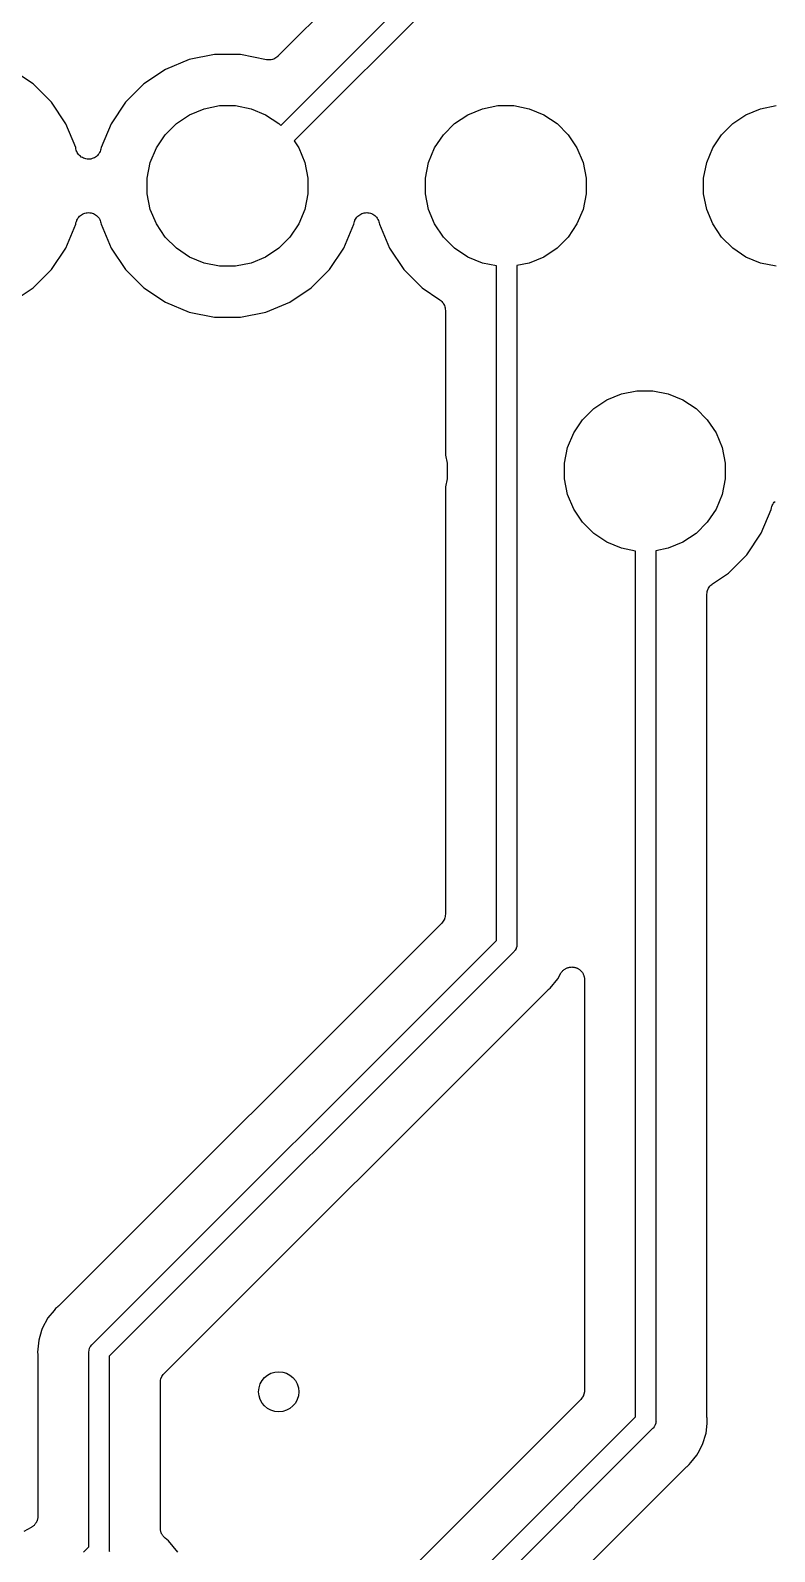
# Model space of a CAD drawing. Extents: x 1.79 to 9.66, y -5.89 to -1.5.
# Drawn here: x 2.963 to 3.255, y -2.434 to -1.837 of the extents above; entities that cross this region are included whole.
import ezdxf

# ---------------------------------------------------------------- set-up
doc = ezdxf.new("R2010")
doc.units = 0
doc.header["$MEASUREMENT"] = 0
doc.layers.add('BLACK', color=7, linetype='CONTINUOUS')

msp = doc.modelspace()

# ---------------------------------------------------------------- linework, layer by layer
at = {"layer": 'BLACK', "linetype": 'CONTINUOUS'}
for p, q in [((3.0612, -1.87433), (3.19822, -1.73731)), ((3.20284, -1.744), (3.06645, -1.88039)), ((3.15704, -1.75021), (3.06007, -1.84718)), ((3.02533, -1.84851), (3.01596, -1.8524)), ((3.03528, -1.84654), (3.02533, -1.84851)), ((3.04543, -1.84654), (3.03528, -1.84654)), ((3.05556, -1.84855), (3.04543, -1.84654)), ((3.05602, -1.8486), (3.05556, -1.84855)), ((3.05648, -1.84865), (3.05602, -1.8486)), ((3.0565, -1.84864), (3.05648, -1.84865)), ((3.05653, -1.84865), (3.0565, -1.84864)), ((3.05699, -1.8486), (3.05653, -1.84865)), ((3.05745, -1.84856), (3.05699, -1.8486)), ((3.05748, -1.84855), (3.05745, -1.84856)), ((3.0575, -1.84855), (3.05748, -1.84855)), ((3.05795, -1.84842), (3.0575, -1.84855)), ((3.05839, -1.84829), (3.05795, -1.84842)), ((3.05841, -1.84828), (3.05839, -1.84829)), ((3.05843, -1.84827), (3.05841, -1.84828)), ((3.05885, -1.84805), (3.05843, -1.84827)), ((3.05926, -1.84784), (3.05885, -1.84805)), ((3.05927, -1.84783), (3.05926, -1.84784)), ((3.0593, -1.84781), (3.05927, -1.84783)), ((3.05966, -1.84752), (3.0593, -1.84781)), ((3.06002, -1.84723), (3.05966, -1.84752)), ((3.06005, -1.8472), (3.06002, -1.84723)), ((3.06007, -1.84718), (3.06005, -1.8472)), ((3.06005, -1.8472), (3.06005, -1.8472)), ((3.06005, -1.8472), (3.06005, -1.8472)), ((2.96413, -1.85803), (2.95569, -1.8524)), ((3.01596, -1.8524), (3.00753, -1.85803)), ((2.9713, -1.8652), (2.96413, -1.85803)), ((3.00753, -1.85803), (3.00035, -1.8652)), ((2.97693, -1.87364), (2.9713, -1.8652)), ((3.00035, -1.8652), (2.99472, -1.87364)), ((3.03117, -1.86775), (3.03725, -1.86654)), ((3.03725, -1.86654), (3.04346, -1.86654)), ((3.04346, -1.86654), (3.04954, -1.86775)), ((3.14022, -1.86775), (3.14631, -1.86654)), ((3.14631, -1.86654), (3.15251, -1.86654)), ((3.15251, -1.86654), (3.1586, -1.86775)), ((3.24928, -1.86775), (3.25536, -1.86654)), ((3.02028, -1.87357), (3.02544, -1.87012)), ((3.02544, -1.87012), (3.03117, -1.86775)), ((3.04954, -1.86775), (3.05527, -1.87012)), ((3.05527, -1.87012), (3.06043, -1.87357)), ((3.12933, -1.87357), (3.13449, -1.87012)), ((3.13449, -1.87012), (3.14022, -1.86775)), ((3.1586, -1.86775), (3.16433, -1.87012)), ((3.16433, -1.87012), (3.16949, -1.87357)), ((3.23839, -1.87357), (3.24355, -1.87012)), ((3.24355, -1.87012), (3.24928, -1.86775)), ((2.98082, -1.88301), (2.97693, -1.87364)), ((2.99472, -1.87364), (2.99084, -1.88301)), ((3.01244, -1.88311), (3.01589, -1.87795)), ((3.01589, -1.87795), (3.02028, -1.87357)), ((3.06043, -1.87357), (3.0612, -1.87433)), ((3.1215, -1.88311), (3.12494, -1.87795)), ((3.12494, -1.87795), (3.12933, -1.87357)), ((3.16949, -1.87357), (3.17387, -1.87795)), ((3.17387, -1.87795), (3.17732, -1.88311)), ((3.23055, -1.88311), (3.234, -1.87795)), ((3.234, -1.87795), (3.23839, -1.87357)), ((2.98092, -1.88355), (2.98082, -1.88301)), ((2.98106, -1.884), (2.98092, -1.88355)), ((2.9812, -1.88447), (2.98106, -1.884)), ((2.9812, -1.88448), (2.9812, -1.88447)), ((2.98121, -1.88448), (2.9812, -1.88448)), ((2.98143, -1.8849), (2.98121, -1.88448)), ((2.98166, -1.88533), (2.98143, -1.8849)), ((2.99042, -1.88454), (2.9902, -1.88495)), ((2.99057, -1.88408), (2.99042, -1.88454)), ((2.99042, -1.88454), (2.99042, -1.88454)), ((2.99042, -1.88454), (2.99042, -1.88454)), ((2.99072, -1.88361), (2.99057, -1.88408)), ((2.99073, -1.88355), (2.99072, -1.88361)), ((2.99072, -1.88361), (2.99072, -1.88361)), ((2.99072, -1.88361), (2.99072, -1.88361)), ((2.99072, -1.88361), (2.99072, -1.88361)), ((2.99084, -1.88301), (2.99073, -1.88355)), ((3.01007, -1.88884), (3.01244, -1.88311)), ((3.06645, -1.88039), (3.06827, -1.88311)), ((3.06827, -1.88311), (3.07064, -1.88884)), ((3.11912, -1.88884), (3.1215, -1.88311)), ((3.17732, -1.88311), (3.1797, -1.88884)), ((3.22818, -1.88884), (3.23055, -1.88311)), ((2.98166, -1.88534), (2.98166, -1.88533)), ((2.98197, -1.88572), (2.98166, -1.88534)), ((2.98166, -1.88534), (2.98166, -1.88534)), ((2.98228, -1.88609), (2.98197, -1.88572)), ((2.98228, -1.8861), (2.98228, -1.88609)), ((2.98228, -1.88609), (2.98228, -1.88609)), ((2.98264, -1.88639), (2.98228, -1.8861)), ((2.98303, -1.88671), (2.98264, -1.88639)), ((2.98303, -1.88672), (2.98303, -1.88671)), ((2.98345, -1.88694), (2.98303, -1.88672)), ((2.98303, -1.88672), (2.98303, -1.88672)), ((2.98389, -1.88718), (2.98345, -1.88694)), ((2.98436, -1.88732), (2.98389, -1.88718)), ((2.98389, -1.88718), (2.98389, -1.88718)), ((2.98389, -1.88718), (2.98389, -1.88718)), ((2.98482, -1.88747), (2.98436, -1.88732)), ((2.98483, -1.88747), (2.98482, -1.88747)), ((2.98482, -1.88747), (2.98482, -1.88747)), ((2.98531, -1.88752), (2.98483, -1.88747)), ((2.98579, -1.88757), (2.98531, -1.88752)), ((2.9858, -1.88757), (2.98579, -1.88757)), ((2.98579, -1.88757), (2.98579, -1.88757)), ((2.98629, -1.88753), (2.9858, -1.88757)), ((2.98676, -1.88748), (2.98629, -1.88753)), ((2.98677, -1.88748), (2.98676, -1.88748)), ((2.98676, -1.88748), (2.98676, -1.88748)), ((2.98723, -1.88734), (2.98677, -1.88748)), ((2.9877, -1.88721), (2.98723, -1.88734)), ((2.98813, -1.88698), (2.9877, -1.88721)), ((2.9877, -1.88721), (2.9877, -1.88721)), ((2.9877, -1.88721), (2.9877, -1.88721)), ((2.98856, -1.88676), (2.98813, -1.88698)), ((2.98857, -1.88675), (2.98856, -1.88675)), ((2.98856, -1.88675), (2.98856, -1.88676)), ((2.98896, -1.88644), (2.98857, -1.88675)), ((2.98932, -1.88615), (2.98896, -1.88644)), ((2.98933, -1.88614), (2.98932, -1.88614)), ((2.98932, -1.88614), (2.98932, -1.88615)), ((2.98964, -1.88576), (2.98933, -1.88614)), ((2.98995, -1.8854), (2.98964, -1.88576)), ((2.9902, -1.88495), (2.98995, -1.88539)), ((2.98995, -1.88539), (2.98995, -1.8854)), ((2.98995, -1.8854), (2.98995, -1.8854)), ((3.00886, -1.89493), (3.01007, -1.88884)), ((3.07064, -1.88884), (3.07185, -1.89493)), ((3.11791, -1.89493), (3.11912, -1.88884)), ((3.1797, -1.88884), (3.18091, -1.89493)), ((3.22697, -1.89493), (3.22818, -1.88884)), ((3.00886, -1.90113), (3.00886, -1.89493)), ((3.07185, -1.89493), (3.07185, -1.90113)), ((3.11791, -1.90113), (3.11791, -1.89493)), ((3.18091, -1.89493), (3.18091, -1.90113)), ((3.22697, -1.90113), (3.22697, -1.89493)), ((3.01007, -1.90722), (3.00886, -1.90113)), ((3.07185, -1.90113), (3.07064, -1.90722)), ((3.11912, -1.90722), (3.11791, -1.90113)), ((3.18091, -1.90113), (3.1797, -1.90722)), ((3.22818, -1.90722), (3.22697, -1.90113)), ((2.98396, -1.90885), (2.98442, -1.90872)), ((2.98442, -1.90872), (2.98489, -1.90858)), ((2.98489, -1.90858), (2.98536, -1.90854)), ((2.98489, -1.90858), (2.98489, -1.90858)), ((2.98489, -1.90858), (2.98489, -1.90858)), ((2.98536, -1.90854), (2.98586, -1.90849)), ((2.98586, -1.90849), (2.98586, -1.90849)), ((2.98586, -1.90849), (2.98587, -1.90849)), ((2.98587, -1.90849), (2.98634, -1.90854)), ((2.98634, -1.90854), (2.98683, -1.90859)), ((2.98683, -1.90859), (2.98683, -1.90859)), ((2.98683, -1.90859), (2.98684, -1.9086)), ((2.98684, -1.9086), (2.9873, -1.90874)), ((2.9873, -1.90874), (2.98776, -1.90888)), ((3.01244, -1.91295), (3.01007, -1.90722)), ((3.07064, -1.90722), (3.06827, -1.91295)), ((3.09301, -1.90885), (3.09348, -1.90872)), ((3.09348, -1.90872), (3.09394, -1.90858)), ((3.09394, -1.90858), (3.09395, -1.90858)), ((3.09395, -1.90858), (3.09442, -1.90854)), ((3.09395, -1.90858), (3.09395, -1.90858)), ((3.09442, -1.90854), (3.09491, -1.90849)), ((3.09491, -1.90849), (3.09492, -1.90849)), ((3.09492, -1.90849), (3.09492, -1.90849)), ((3.09492, -1.90849), (3.0954, -1.90854)), ((3.0954, -1.90854), (3.09588, -1.90859)), ((3.09588, -1.90859), (3.09589, -1.90859)), ((3.09589, -1.90859), (3.09589, -1.9086)), ((3.09589, -1.9086), (3.09635, -1.90874)), ((3.09635, -1.90874), (3.09682, -1.90888)), ((3.1215, -1.91295), (3.11912, -1.90722)), ((3.1797, -1.90722), (3.17732, -1.91295)), ((3.23055, -1.91295), (3.22818, -1.90722)), ((2.97693, -1.92242), (2.98082, -1.91305)), ((2.98082, -1.91305), (2.98092, -1.91252)), ((2.98092, -1.91252), (2.98094, -1.91246)), ((2.98094, -1.91245), (2.98108, -1.91199)), ((2.98094, -1.91246), (2.98094, -1.91245)), ((2.98094, -1.91246), (2.98094, -1.91246)), ((2.98094, -1.91246), (2.98094, -1.91246)), ((2.98108, -1.91199), (2.98123, -1.91153)), ((2.98123, -1.91152), (2.98147, -1.9111)), ((2.98123, -1.91153), (2.98123, -1.91152)), ((2.98123, -1.91152), (2.98123, -1.91152)), ((2.98147, -1.9111), (2.9817, -1.91067)), ((2.9817, -1.91066), (2.98201, -1.9103)), ((2.9817, -1.91067), (2.9817, -1.91066)), ((2.9817, -1.91067), (2.9817, -1.91067)), ((2.98201, -1.9103), (2.98233, -1.90992)), ((2.98233, -1.90992), (2.9827, -1.90962)), ((2.98233, -1.90992), (2.98233, -1.90992)), ((2.98233, -1.90992), (2.98233, -1.90992)), ((2.9827, -1.90962), (2.98309, -1.90931)), ((2.98309, -1.90931), (2.98353, -1.90908)), ((2.98309, -1.90931), (2.98309, -1.90931)), ((2.98309, -1.90931), (2.98309, -1.90931)), ((2.98353, -1.90908), (2.98395, -1.90886)), ((2.98395, -1.90886), (2.98396, -1.90885)), ((2.98395, -1.90886), (2.98395, -1.90886)), ((2.98776, -1.90888), (2.98776, -1.90888)), ((2.98776, -1.90888), (2.98777, -1.90888)), ((2.98777, -1.90888), (2.9882, -1.90912)), ((2.9882, -1.90912), (2.98862, -1.90934)), ((2.98862, -1.90934), (2.98862, -1.90935)), ((2.98862, -1.90935), (2.98863, -1.90935)), ((2.98863, -1.90935), (2.98901, -1.90967)), ((2.98901, -1.90967), (2.98937, -1.90997)), ((2.98937, -1.90997), (2.98937, -1.90997)), ((2.98937, -1.90997), (2.98938, -1.90997)), ((2.98938, -1.90997), (2.98968, -1.91034)), ((2.98968, -1.91034), (2.98999, -1.91072)), ((2.98999, -1.91072), (2.98999, -1.91073)), ((2.98999, -1.91073), (2.98999, -1.91073)), ((2.98999, -1.91073), (2.99022, -1.91116)), ((2.99022, -1.91116), (2.99045, -1.91158)), ((2.99045, -1.91158), (2.99045, -1.91159)), ((2.99045, -1.91159), (2.99045, -1.91159)), ((2.99045, -1.91159), (2.99059, -1.91206)), ((2.99059, -1.91206), (2.99073, -1.91252)), ((2.99073, -1.91252), (2.99084, -1.91305)), ((2.99084, -1.91305), (2.99472, -1.92242)), ((3.01589, -1.91811), (3.01244, -1.91295)), ((3.06827, -1.91295), (3.06482, -1.91811)), ((3.08599, -1.92242), (3.08987, -1.91305)), ((3.08987, -1.91305), (3.08998, -1.91252)), ((3.08998, -1.91252), (3.08999, -1.91246)), ((3.08999, -1.91245), (3.09014, -1.91199)), ((3.08999, -1.91246), (3.08999, -1.91245)), ((3.08999, -1.91246), (3.08999, -1.91246)), ((3.08999, -1.91246), (3.08999, -1.91246)), ((3.09014, -1.91199), (3.09028, -1.91153)), ((3.09028, -1.91153), (3.09029, -1.91152)), ((3.09029, -1.91152), (3.09052, -1.9111)), ((3.09029, -1.91152), (3.09029, -1.91152)), ((3.09052, -1.9111), (3.09075, -1.91067)), ((3.09075, -1.91067), (3.09076, -1.91067)), ((3.09076, -1.91066), (3.09107, -1.9103)), ((3.09076, -1.91067), (3.09076, -1.91066)), ((3.09107, -1.9103), (3.09138, -1.90992)), ((3.09138, -1.90992), (3.09138, -1.90992)), ((3.09138, -1.90992), (3.09139, -1.90992)), ((3.09139, -1.90992), (3.09176, -1.90962)), ((3.09176, -1.90962), (3.09214, -1.90931)), ((3.09214, -1.90931), (3.09214, -1.90931)), ((3.09214, -1.90931), (3.09215, -1.90931)), ((3.09215, -1.90931), (3.09258, -1.90908)), ((3.09258, -1.90908), (3.093, -1.90886)), ((3.093, -1.90886), (3.09301, -1.90886)), ((3.09301, -1.90886), (3.09301, -1.90885)), ((3.09682, -1.90888), (3.09682, -1.90888)), ((3.09682, -1.90888), (3.09682, -1.90888)), ((3.09682, -1.90888), (3.09726, -1.90912)), ((3.09726, -1.90912), (3.09767, -1.90934)), ((3.09767, -1.90934), (3.09768, -1.90935)), ((3.09768, -1.90935), (3.09768, -1.90935)), ((3.09768, -1.90935), (3.09807, -1.90967)), ((3.09807, -1.90967), (3.09843, -1.90997)), ((3.09843, -1.90997), (3.09843, -1.90997)), ((3.09843, -1.90997), (3.09843, -1.90997)), ((3.09843, -1.90997), (3.09873, -1.91034)), ((3.09873, -1.91034), (3.09904, -1.91072)), ((3.09904, -1.91072), (3.09905, -1.91073)), ((3.09905, -1.91073), (3.09905, -1.91073)), ((3.09905, -1.91073), (3.09928, -1.91116)), ((3.09928, -1.91116), (3.0995, -1.91158)), ((3.0995, -1.91158), (3.0995, -1.91159)), ((3.0995, -1.91159), (3.09951, -1.91159)), ((3.09951, -1.91159), (3.09965, -1.91206)), ((3.09965, -1.91206), (3.09979, -1.91252)), ((3.09979, -1.91252), (3.09989, -1.91305)), ((3.09989, -1.91305), (3.10377, -1.92242)), ((3.12494, -1.91811), (3.1215, -1.91295)), ((3.17732, -1.91295), (3.17387, -1.91811)), ((3.234, -1.91811), (3.23055, -1.91295)), ((3.02028, -1.9225), (3.01589, -1.91811)), ((3.06482, -1.91811), (3.06043, -1.9225)), ((3.12933, -1.9225), (3.12494, -1.91811)), ((3.17387, -1.91811), (3.16949, -1.9225)), ((3.23839, -1.9225), (3.234, -1.91811)), ((2.9713, -1.93086), (2.97693, -1.92242)), ((2.99472, -1.92242), (3.00035, -1.93086)), ((3.02544, -1.92594), (3.02028, -1.9225)), ((3.03117, -1.92832), (3.02544, -1.92594)), ((3.05527, -1.92594), (3.04954, -1.92832)), ((3.06043, -1.9225), (3.05527, -1.92594)), ((3.08035, -1.93086), (3.08599, -1.92242)), ((3.10377, -1.92242), (3.10941, -1.93086)), ((3.13449, -1.92594), (3.12933, -1.9225)), ((3.14022, -1.92832), (3.13449, -1.92594)), ((3.16433, -1.92594), (3.1586, -1.92832)), ((3.16949, -1.9225), (3.16433, -1.92594)), ((3.24355, -1.92594), (3.23839, -1.9225)), ((3.24928, -1.92832), (3.24355, -1.92594)), ((2.96413, -1.93803), (2.9713, -1.93086)), ((3.00035, -1.93086), (3.00753, -1.93803)), ((3.03725, -1.92953), (3.03117, -1.92832)), ((3.04346, -1.92953), (3.03725, -1.92953)), ((3.04954, -1.92832), (3.04346, -1.92953)), ((3.07318, -1.93803), (3.08035, -1.93086)), ((3.10941, -1.93086), (3.11658, -1.93803)), ((3.14575, -1.92942), (3.14022, -1.92832)), ((3.14575, -2.19389), (3.14575, -1.92942)), ((3.1586, -1.92832), (3.15375, -1.92928)), ((3.15375, -1.92928), (3.15375, -2.19535)), ((3.25536, -1.92953), (3.24928, -1.92832)), ((2.95786, -1.94222), (2.96413, -1.93803)), ((3.00753, -1.93803), (3.01596, -1.94367)), ((3.06475, -1.94367), (3.07318, -1.93803)), ((3.11658, -1.93803), (3.12353, -1.94267)), ((3.01596, -1.94367), (3.02533, -1.94755)), ((3.05538, -1.94755), (3.06475, -1.94367)), ((3.12353, -1.94267), (3.12355, -1.94268)), ((3.12355, -1.94268), (3.12355, -1.94269)), ((3.12355, -1.94269), (3.12355, -1.94269)), ((3.12355, -1.94269), (3.12359, -1.94271)), ((3.12359, -1.94271), (3.12394, -1.94301)), ((3.12394, -1.94301), (3.1243, -1.94331)), ((3.1243, -1.94331), (3.12431, -1.94333)), ((3.12431, -1.94333), (3.12433, -1.94334)), ((3.12433, -1.94334), (3.12462, -1.9437)), ((3.12462, -1.9437), (3.12492, -1.94406)), ((3.12492, -1.94406), (3.12493, -1.94408)), ((3.12493, -1.94408), (3.12494, -1.9441)), ((3.12494, -1.9441), (3.12516, -1.94451)), ((3.12516, -1.94451), (3.12537, -1.94493)), ((3.02533, -1.94755), (3.03528, -1.94953)), ((3.03528, -1.94953), (3.04543, -1.94953)), ((3.04543, -1.94953), (3.05538, -1.94755)), ((3.12537, -1.94493), (3.12538, -1.94495)), ((3.12538, -1.94495), (3.12539, -1.94497)), ((3.12539, -1.94497), (3.12552, -1.94541)), ((3.12552, -1.94541), (3.12566, -1.94586)), ((3.12566, -1.94586), (3.12566, -1.94588)), ((3.12566, -1.94588), (3.12567, -1.94591)), ((3.12567, -1.94591), (3.12571, -1.94637)), ((3.12571, -1.94637), (3.12575, -1.94683)), ((3.12575, -1.94683), (3.12575, -2.00359)), ((3.18902, -1.98193), (3.19475, -1.97956)), ((3.19475, -1.97956), (3.20083, -1.97835)), ((3.20083, -1.97835), (3.20704, -1.97835)), ((3.20704, -1.97835), (3.21312, -1.97956)), ((3.21312, -1.97956), (3.21886, -1.98193)), ((3.17947, -1.98976), (3.18386, -1.98538)), ((3.18386, -1.98538), (3.18902, -1.98193)), ((3.21886, -1.98193), (3.22401, -1.98538)), ((3.22401, -1.98538), (3.2284, -1.98976)), ((3.17603, -1.99492), (3.17947, -1.98976)), ((3.2284, -1.98976), (3.23185, -1.99492)), ((3.17365, -2.00066), (3.17603, -1.99492)), ((3.23185, -1.99492), (3.23422, -2.00066)), ((3.12575, -2.00359), (3.12638, -2.00674)), ((3.17244, -2.00674), (3.17365, -2.00066)), ((3.23422, -2.00066), (3.23543, -2.00674)), ((3.12638, -2.00674), (3.12638, -2.01294)), ((3.17244, -2.01294), (3.17244, -2.00674)), ((3.23543, -2.00674), (3.23543, -2.01294)), ((3.12638, -2.01294), (3.12575, -2.01609)), ((3.12575, -2.01609), (3.12575, -2.18354)), ((3.17365, -2.01903), (3.17244, -2.01294)), ((3.23543, -2.01294), (3.23422, -2.01903)), ((3.17603, -2.02476), (3.17365, -2.01903)), ((3.23422, -2.01903), (3.23185, -2.02476)), ((3.25465, -2.02211), (3.25496, -2.02173)), ((3.17947, -2.02992), (3.17603, -2.02476)), ((3.23185, -2.02476), (3.2284, -2.02992)), ((3.24957, -2.03424), (3.25345, -2.02486)), ((3.25345, -2.02486), (3.25356, -2.02433)), ((3.25356, -2.02433), (3.25357, -2.02427)), ((3.25357, -2.02426), (3.25373, -2.02379)), ((3.25357, -2.02427), (3.25357, -2.02426)), ((3.25357, -2.02427), (3.25357, -2.02427)), ((3.25357, -2.02427), (3.25357, -2.02427)), ((3.25373, -2.02379), (3.25387, -2.02334)), ((3.25387, -2.02333), (3.2541, -2.02291)), ((3.25387, -2.02334), (3.25387, -2.02333)), ((3.25387, -2.02333), (3.25387, -2.02333)), ((3.2541, -2.02291), (3.25434, -2.02248)), ((3.25434, -2.02247), (3.25465, -2.02211)), ((3.25434, -2.02248), (3.25434, -2.02247)), ((3.25434, -2.02248), (3.25434, -2.02248)), ((3.18386, -2.03431), (3.17947, -2.02992)), ((3.2284, -2.02992), (3.22401, -2.03431)), ((3.18902, -2.03775), (3.18386, -2.03431)), ((3.19475, -2.04013), (3.18902, -2.03775)), ((3.21886, -2.03775), (3.21312, -2.04013)), ((3.22401, -2.03431), (3.21886, -2.03775)), ((3.24394, -2.04267), (3.24957, -2.03424)), ((3.20028, -2.04123), (3.19475, -2.04013)), ((3.20028, -2.3807), (3.20028, -2.04123)), ((3.21312, -2.04013), (3.20828, -2.04109)), ((3.20828, -2.04109), (3.20828, -2.38216)), ((3.23676, -2.04984), (3.24394, -2.04267)), ((3.2305, -2.05403), (3.23676, -2.04984)), ((3.22828, -2.05811), (3.22833, -2.05765)), ((3.22833, -2.05765), (3.22838, -2.05719)), ((3.22838, -2.05719), (3.22839, -2.05717)), ((3.22839, -2.05714), (3.22853, -2.0567)), ((3.22839, -2.05717), (3.22839, -2.05714)), ((3.22853, -2.0567), (3.22867, -2.05626)), ((3.22867, -2.05626), (3.22868, -2.05624)), ((3.22868, -2.05621), (3.22891, -2.05581)), ((3.22868, -2.05624), (3.22868, -2.05621)), ((3.22891, -2.05581), (3.22913, -2.0554)), ((3.22913, -2.0554), (3.22914, -2.05538)), ((3.22914, -2.05538), (3.22915, -2.05536)), ((3.22915, -2.05536), (3.22945, -2.055)), ((3.22945, -2.055), (3.22975, -2.05465)), ((3.22975, -2.05465), (3.22977, -2.05463)), ((3.22977, -2.05463), (3.22978, -2.05461)), ((3.22978, -2.05461), (3.23014, -2.05432)), ((3.23014, -2.05432), (3.2305, -2.05403)), ((3.22828, -2.05816), (3.22828, -2.05811)), ((3.22828, -2.05818), (3.22828, -2.05816)), ((3.22828, -2.05816), (3.22828, -2.05816)), ((3.22828, -2.05816), (3.22828, -2.05816)), ((3.22828, -2.38093), (3.22828, -2.05818)), ((3.12429, -2.18707), (2.97404, -2.33732)), ((3.12458, -2.18671), (3.12429, -2.18707)), ((3.12488, -2.18636), (3.12458, -2.18671)), ((3.12489, -2.18634), (3.12488, -2.18636)), ((3.12491, -2.18632), (3.12489, -2.18634)), ((3.12513, -2.18591), (3.12491, -2.18632)), ((3.12535, -2.18551), (3.12513, -2.18591)), ((3.12536, -2.18548), (3.12535, -2.18551)), ((3.12537, -2.18546), (3.12536, -2.18548)), ((3.1255, -2.18502), (3.12537, -2.18546)), ((3.12564, -2.18458), (3.1255, -2.18502)), ((3.12565, -2.18455), (3.12564, -2.18458)), ((3.1257, -2.18407), (3.12565, -2.18452)), ((3.12565, -2.18452), (3.12565, -2.18455)), ((3.12575, -2.18361), (3.1257, -2.18407)), ((3.12575, -2.18354), (3.12575, -2.18355)), ((3.12575, -2.18355), (3.12575, -2.18355)), ((3.12575, -2.18355), (3.12575, -2.18355)), ((3.12575, -2.18355), (3.12575, -2.18361)), ((2.98731, -2.35233), (3.14575, -2.19389)), ((3.15244, -2.19852), (2.994, -2.35696)), ((3.15259, -2.19839), (3.15244, -2.19852)), ((3.15272, -2.19824), (3.15259, -2.19839)), ((3.15289, -2.19803), (3.15272, -2.19824)), ((3.15272, -2.19824), (3.15272, -2.19824)), ((3.15309, -2.19778), (3.15289, -2.19803)), ((3.15347, -2.19709), (3.15309, -2.19778)), ((3.15353, -2.19687), (3.15347, -2.19709)), ((3.15369, -2.19633), (3.15353, -2.19687)), ((3.15373, -2.196), (3.15369, -2.19633)), ((3.15375, -2.19574), (3.15373, -2.196)), ((3.15375, -2.19535), (3.15377, -2.19555)), ((3.15377, -2.19555), (3.15375, -2.19574)), ((3.15375, -2.19574), (3.15375, -2.19574)), ((3.1698, -2.20895), (3.17087, -2.20695)), ((3.17087, -2.20695), (3.1709, -2.20689)), ((3.1709, -2.20689), (3.17104, -2.20669)), ((3.17104, -2.20669), (3.17115, -2.20648)), ((3.17115, -2.20648), (3.17131, -2.20629)), ((3.17131, -2.20629), (3.17146, -2.20609)), ((3.17146, -2.20609), (3.17163, -2.20592)), ((3.17163, -2.20592), (3.17178, -2.20574)), ((3.17178, -2.20574), (3.17198, -2.20558)), ((3.17198, -2.20558), (3.17216, -2.20541)), ((3.17216, -2.20541), (3.17236, -2.20527)), ((3.17236, -2.20527), (3.17254, -2.20512)), ((3.17254, -2.20512), (3.17276, -2.20501)), ((3.17276, -2.20501), (3.17297, -2.20487)), ((3.17297, -2.20487), (3.17319, -2.20478)), ((3.17319, -2.20478), (3.17341, -2.20467)), ((3.17341, -2.20467), (3.17365, -2.2046)), ((3.17365, -2.2046), (3.17388, -2.20451)), ((3.17388, -2.20451), (3.17411, -2.20446)), ((3.17411, -2.20446), (3.17434, -2.2044)), ((3.17434, -2.2044), (3.17459, -2.20437)), ((3.17459, -2.20437), (3.17484, -2.20433)), ((3.17484, -2.20433), (3.17508, -2.20433)), ((3.17508, -2.20433), (3.17531, -2.20431)), ((3.17531, -2.20431), (3.17556, -2.20433)), ((3.17556, -2.20433), (3.17581, -2.20434)), ((3.17581, -2.20434), (3.17605, -2.20439)), ((3.17605, -2.20439), (3.17628, -2.20441)), ((3.17628, -2.20441), (3.17652, -2.20448)), ((3.17652, -2.20448), (3.17677, -2.20454)), ((3.17677, -2.20454), (3.17699, -2.20463)), ((3.17699, -2.20463), (3.17722, -2.2047)), ((3.17722, -2.2047), (3.17744, -2.20482)), ((3.17744, -2.20482), (3.17767, -2.20492)), ((3.17767, -2.20492), (3.17787, -2.20505)), ((3.17787, -2.20505), (3.17808, -2.20516)), ((3.17808, -2.20516), (3.17827, -2.20532)), ((3.17827, -2.20532), (3.17847, -2.20546)), ((3.17847, -2.20546), (3.17864, -2.20563)), ((3.17864, -2.20563), (3.17883, -2.20579)), ((3.17883, -2.20579), (3.17899, -2.20598)), ((3.17899, -2.20598), (3.17916, -2.20616)), ((3.17916, -2.20616), (3.17929, -2.20636)), ((3.17929, -2.20636), (3.17944, -2.20654)), ((3.17944, -2.20654), (3.17956, -2.20676)), ((3.17956, -2.20676), (3.1797, -2.20697)), ((3.1797, -2.20697), (3.17979, -2.20719)), ((3.16608, -2.2132), (3.1668, -2.2126)), ((3.1668, -2.2126), (3.1698, -2.20895)), ((3.17979, -2.20719), (3.1799, -2.2074)), ((3.1799, -2.2074), (3.17997, -2.20764)), ((3.17997, -2.20764), (3.18007, -2.20787)), ((3.18007, -2.20787), (3.18012, -2.20811)), ((3.18012, -2.20811), (3.18018, -2.20834)), ((3.18018, -2.20834), (3.18021, -2.20859)), ((3.18021, -2.20859), (3.18026, -2.20883)), ((3.18026, -2.20883), (3.18026, -2.20907)), ((3.18026, -2.20907), (3.18028, -2.20931)), ((3.18028, -2.20931), (3.18028, -2.37034)), ((3.01546, -2.36378), (3.16571, -2.21353)), ((3.16571, -2.21353), (3.16576, -2.21348)), ((3.16576, -2.21348), (3.16593, -2.21335)), ((3.16593, -2.21335), (3.16608, -2.2132)), ((2.97367, -2.33765), (2.97295, -2.33825)), ((2.97382, -2.3375), (2.97367, -2.33765)), ((2.97399, -2.33737), (2.97382, -2.3375)), ((2.97404, -2.33732), (2.97399, -2.33737)), ((2.96995, -2.3419), (2.96772, -2.34607)), ((2.97235, -2.33897), (2.96995, -2.3419)), ((2.97295, -2.33825), (2.97235, -2.33897)), ((2.97235, -2.33897), (2.97235, -2.33897)), ((2.96747, -2.34689), (2.96635, -2.3506)), ((2.96772, -2.34607), (2.96747, -2.34689)), ((2.96747, -2.34689), (2.96747, -2.34689)), ((2.96635, -2.3506), (2.96588, -2.3553)), ((2.96588, -2.3553), (2.96598, -2.35623)), ((2.98598, -2.3553), (2.98606, -2.35452)), ((2.986, -2.3555), (2.98598, -2.3553)), ((2.986, -2.43174), (2.986, -2.3555)), ((2.98606, -2.35452), (2.98629, -2.35376)), ((2.98629, -2.35376), (2.98655, -2.35327)), ((2.98655, -2.35327), (2.98666, -2.35307)), ((2.98666, -2.35307), (2.98716, -2.35246)), ((2.98716, -2.35246), (2.98731, -2.35233)), ((2.96598, -2.35623), (2.96598, -2.3563)), ((2.96598, -2.3563), (2.96598, -2.35652)), ((2.96598, -2.35652), (2.966, -2.35672)), ((2.966, -2.35672), (2.966, -2.41971)), ((2.994, -2.35696), (2.994, -2.4332)), ((3.014, -2.36724), (3.01405, -2.36678)), ((3.014, -2.36729), (3.014, -2.36724)), ((3.014, -2.3673), (3.014, -2.36729)), ((3.014, -2.36729), (3.014, -2.36729)), ((3.014, -2.36731), (3.014, -2.3673)), ((3.014, -2.42436), (3.014, -2.36731)), ((3.01405, -2.36678), (3.0141, -2.36632)), ((3.0141, -2.36632), (3.01411, -2.3663)), ((3.01411, -2.36627), (3.01425, -2.36583)), ((3.01411, -2.3663), (3.01411, -2.36627)), ((3.01425, -2.36583), (3.01438, -2.36539)), ((3.01438, -2.36539), (3.0144, -2.36537)), ((3.0144, -2.36534), (3.01463, -2.36494)), ((3.0144, -2.36537), (3.0144, -2.36534)), ((3.01463, -2.36494), (3.01485, -2.36453)), ((3.01485, -2.36453), (3.01486, -2.36451)), ((3.01486, -2.36451), (3.01487, -2.36449)), ((3.01487, -2.36449), (3.01517, -2.36413)), ((3.01517, -2.36413), (3.01546, -2.36378)), ((3.17882, -2.37388), (3.0796, -2.47309)), ((3.17911, -2.37352), (3.17882, -2.37388)), ((3.17941, -2.37317), (3.17911, -2.37352)), ((3.17942, -2.37314), (3.17941, -2.37317)), ((3.17943, -2.37312), (3.17942, -2.37314)), ((3.17965, -2.37272), (3.17943, -2.37312)), ((3.17988, -2.37231), (3.17965, -2.37272)), ((3.1799, -2.37226), (3.17988, -2.37229)), ((3.17988, -2.37229), (3.17988, -2.37231)), ((3.18003, -2.37182), (3.1799, -2.37226)), ((3.18017, -2.37138), (3.18003, -2.37182)), ((3.18018, -2.37133), (3.18017, -2.37135)), ((3.18017, -2.37135), (3.18017, -2.37138)), ((3.18023, -2.37087), (3.18018, -2.37133)), ((3.18028, -2.37041), (3.18023, -2.37087)), ((3.18028, -2.37034), (3.18028, -2.37036)), ((3.18028, -2.37036), (3.18028, -2.37036)), ((3.18028, -2.37036), (3.18028, -2.37036)), ((3.18028, -2.37036), (3.18028, -2.37041)), ((3.04818, -2.5328), (3.20028, -2.3807)), ((3.20697, -2.38532), (3.0528, -2.53949)), ((3.20712, -2.3852), (3.20697, -2.38532)), ((3.20762, -2.38459), (3.20712, -2.3852)), ((3.20799, -2.38389), (3.20762, -2.38459)), ((3.20802, -2.3838), (3.20799, -2.38389)), ((3.20822, -2.38314), (3.20802, -2.3838)), ((3.20826, -2.38274), (3.20822, -2.38314)), ((3.20828, -2.38255), (3.20826, -2.38274)), ((3.20828, -2.38216), (3.2083, -2.38235)), ((3.2083, -2.38235), (3.20828, -2.38255)), ((3.20828, -2.38255), (3.20828, -2.38255)), ((3.22793, -2.38706), (3.2283, -2.38329)), ((3.2283, -2.38114), (3.22828, -2.38093)), ((3.2283, -2.38135), (3.2283, -2.38114)), ((3.2283, -2.38142), (3.2283, -2.38135)), ((3.2284, -2.38235), (3.2283, -2.38142)), ((3.2283, -2.38329), (3.2284, -2.38235)), ((3.2248, -2.39488), (3.22656, -2.39158)), ((3.22656, -2.39158), (3.22793, -2.38706)), ((3.22193, -2.39868), (3.22433, -2.39575)), ((3.22433, -2.39575), (3.2248, -2.39488)), ((3.2248, -2.39488), (3.2248, -2.39488)), ((3.06781, -2.55276), (3.22024, -2.40033)), ((3.22024, -2.40033), (3.22029, -2.40028)), ((3.22029, -2.40028), (3.22046, -2.40015)), ((3.22046, -2.40015), (3.22061, -2.4)), ((3.22061, -2.4), (3.22133, -2.39941)), ((3.22133, -2.39941), (3.22193, -2.39868)), ((3.22193, -2.39868), (3.22193, -2.39868)), ((2.9656, -2.42168), (2.96549, -2.42187)), ((2.96568, -2.42143), (2.9656, -2.42168)), ((2.96578, -2.42118), (2.96568, -2.42143)), ((2.96582, -2.42096), (2.96578, -2.42118)), ((2.96589, -2.42075), (2.96582, -2.42096)), ((2.96592, -2.42048), (2.96589, -2.42075)), ((2.96597, -2.42022), (2.96592, -2.42048)), ((2.966, -2.41978), (2.96597, -2.42)), ((2.96597, -2.42), (2.96597, -2.42022)), ((2.966, -2.41971), (2.966, -2.41978)), ((2.96336, -2.42412), (2.9605, -2.42565)), ((2.96354, -2.424), (2.96336, -2.42412)), ((2.96374, -2.42389), (2.96354, -2.424)), ((2.96395, -2.42373), (2.96374, -2.42389)), ((2.96417, -2.42358), (2.96395, -2.42373)), ((2.96433, -2.42342), (2.96417, -2.42358)), ((2.9645, -2.42328), (2.96433, -2.42342)), ((2.96467, -2.42308), (2.9645, -2.42328)), ((2.96486, -2.42289), (2.96467, -2.42308)), ((2.96498, -2.42271), (2.96486, -2.42289)), ((2.96513, -2.42254), (2.96498, -2.42271)), ((2.96525, -2.4223), (2.96513, -2.42254)), ((2.9654, -2.42208), (2.96525, -2.4223)), ((2.96549, -2.42187), (2.9654, -2.42208)), ((3.01402, -2.42458), (3.014, -2.42436)), ((3.01402, -2.4248), (3.01402, -2.42458)), ((3.01407, -2.42507), (3.01402, -2.4248)), ((3.0141, -2.42534), (3.01407, -2.42507)), ((3.01416, -2.42555), (3.0141, -2.42534)), ((3.0142, -2.42576), (3.01416, -2.42555)), ((3.0143, -2.42601), (3.0142, -2.42576)), ((3.01438, -2.42627), (3.0143, -2.42601)), ((3.01448, -2.42646), (3.01438, -2.42627)), ((3.01456, -2.42667), (3.01448, -2.42646)), ((3.01471, -2.42689), (3.01456, -2.42667)), ((3.01484, -2.42713), (3.01471, -2.42689)), ((3.01497, -2.4273), (3.01484, -2.42713)), ((3.01509, -2.42749), (3.01497, -2.4273)), ((3.01528, -2.42768), (3.01509, -2.42749)), ((3.01545, -2.42789), (3.01528, -2.42768)), ((2.9839, -2.43384), (2.986, -2.43174)), ((2.994, -2.4332), (2.99402, -2.43339)), ((2.99402, -2.43339), (2.994, -2.43359)), ((3.01562, -2.42803), (3.01545, -2.42789)), ((3.01577, -2.42818), (3.01562, -2.42803)), ((3.01583, -2.42823), (3.01577, -2.42818)), ((3.01718, -2.42934), (3.01583, -2.42823)), ((3.02088, -2.43384), (3.01718, -2.42934))]:
    msp.add_line(p, q, dxfattribs=at)
at = {"layer": 'BLACK'}
msp.add_circle((3.06041, -2.37089), 0.00787, dxfattribs=at)

doc.saveas('drawing.dxf')
